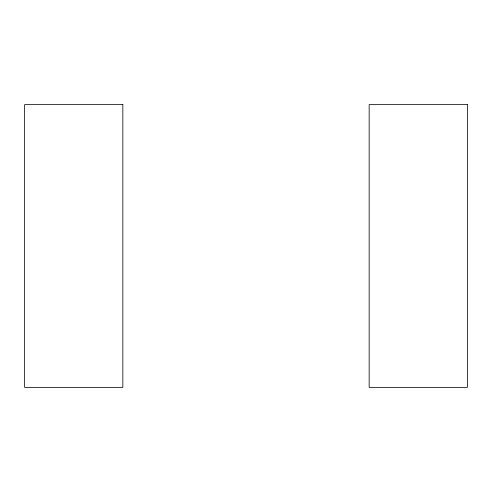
<?xml version="1.0" encoding="UTF-8"?>
<svg xmlns="http://www.w3.org/2000/svg" width="492" height="492" viewBox="0 0 492 492"><rect width="100%" height="100%" fill="white"/><g stroke="black" fill="none" stroke-linecap="round" stroke-linejoin="round"><path stroke-width="0.74" d="M122.84 104.636L24.6 104.636L24.6 387.364L122.84 387.364L122.84 104.636M467.4 104.636L369.16 104.636L369.16 387.364L467.4 387.364L467.4 104.636"/></g></svg>
